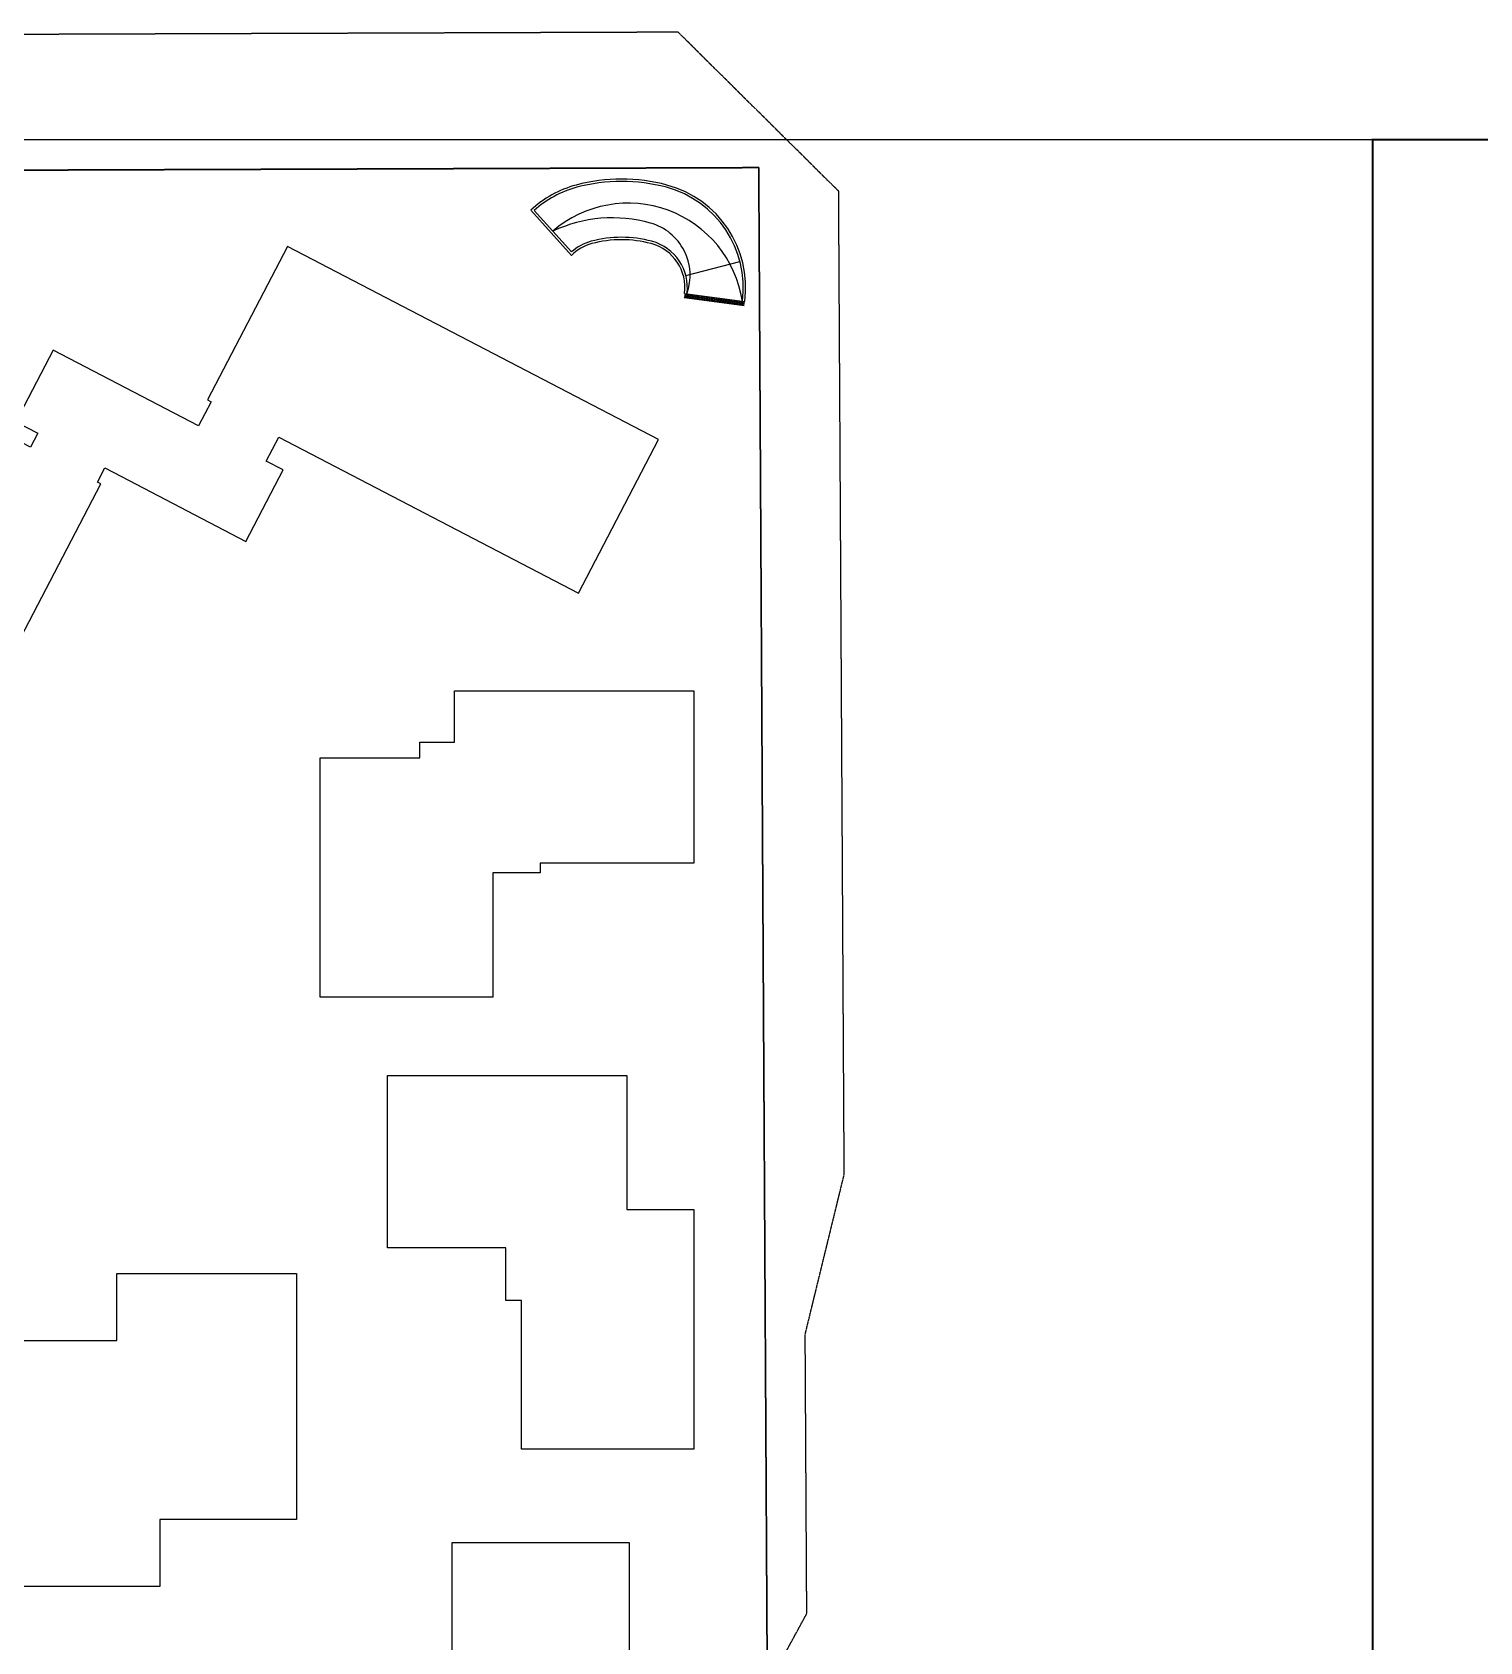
# Model space of a CAD drawing. Extents: x -1466470 to 922624, y -511729 to 590125.
# Drawn here: x -131851 to 49501, y 388476 to 590125 of the extents above; entities that cross this region are included whole.
import ezdxf

# ---------------------------------------------------------------- set-up
doc = ezdxf.new("R2010")
doc.units = 0
doc.header["$LTSCALE"] = 10
doc.header["$MEASUREMENT"] = 0
doc.linetypes.add('X-104 B2平面$0$楼座轮廓$0$ACAD_ISO04W100', pattern=[30, 24, -3, 0, -3])
doc.layers.add('X-104 B2平面$0$04-不打印_辅助线', color=165, linetype='Continuous', plot=False)
for name, color, linetype in [('X-104 B2平面$0$楼座轮廓$0$M-场地 车库入口', 41, 'Continuous'), ('X-104 B2平面$0$楼座轮廓$0$M-建筑 轮廓', 51, 'Continuous'), ('X-104 B2平面$0$楼座轮廓$0$M-用地 红线', 20, 'X-104 B2平面$0$楼座轮廓$0$ACAD_ISO04W100')]:
    doc.layers.add(name, color=color, linetype=linetype)

# ---------------------------------------------------------------- blocks, each defined once
blk = doc.blocks.new('X-104 B2平面$0$楼座轮廓$0$hatetwa')
h = blk.add_hatch()
h.set_pattern_fill('ANSI31', color=256, scale=100, angle=37.49968)
h.set_pattern_definition([(82.49968, (616202.34, -488767.45), (-157.391756, 20.72191), [])])
h.paths.add_polyline_path([(24188, -9082), (24255, -8591), (16727, -7599), (16662, -8095)])
for p, q in [((-2544, 2826), (2544, -2826)), ((-2123, 2806), (2561, -2396)), ((16885, -5353), (23662, -3600)), ((16727, -7599), (24262, -8591)), ((16662, -8095), (24197, -9087))]:
    blk.add_line(p, q)
for centre, radius, start, end in [((8826, -15252), 21993, 75, 105), ((8826, -15252), 21693, 75, 105), ((6576, -6855), 13300, 105, 133.29249), ((6576, -6855), 13000, 105, 132), ((11076, -6855), 13000, 352.49968, 75), ((11076, -6855), 13300, 352.49968, 75), ((9666, -10751), 14467, 8.74399, 130.77043), ((7701, -15676), 17555, 74.25292, 115.22765), ((10598, -5343), 6824, 340.34834, 74.11477), ((6576, -6855), 5700, 105, 135.01696), ((6576, -6855), 6000, 105, 132), ((8826, -15252), 14693, 75, 105), ((8826, -15252), 14393, 75, 105), ((11076, -6855), 5700, 352.49968, 75), ((11076, -6855), 6000, 352.49968, 75)]:
    blk.add_arc(centre, radius, start, end)
blk = doc.blocks.new('X-104 B2平面$0$楼座轮廓')
at = {"layer": 'X-104 B2平面$0$楼座轮廓$0$M-建筑 轮廓'}
blk.add_lwpolyline([(517025983, 290349024), (517028732, 290347592), (517027809, 290345818), (516990155, 290365420), (516980135, 290346172), (517026614, 290321976), (517036634, 290341224), (517036191, 290341455), (517037114, 290343229), (517039199, 290342144), (517054810, 290334017), (517059474, 290342975), (517057345, 290344084), (517058915, 290347099), (517096480, 290327544), (517106500, 290346792), (517060021, 290370988), (517050001, 290351740), (517050444, 290351509), (517048874, 290348493), (517030646, 290357983)], close=True, dxfattribs=at)
for points in [[(517085722, 290292511), (517085722, 290276911), (517085597, 290276911), (517064122, 290276911), (517064122, 290306911), (517076572, 290306911), (517076572, 290308861), (517080922, 290308861), (517080922, 290315311), (517110922, 290315311), (517110922, 290293711), (517091672, 290293711), (517091672, 290292511), (517085722, 290292511)], [(517102522, 290250311), (517110922, 290250311), (517110922, 290220311), (517089322, 290220311), (517089322, 290238911), (517087372, 290238911), (517087372, 290245511), (517072522, 290245511), (517072522, 290267111), (517102522, 290267111), (517102522, 290250311)], [(517038622, 290233911), (517038622, 290233911), (517038622, 290233911), (517038622, 290242311), (517061122, 290242311), (517061122, 290211511), (517044022, 290211511), (517044022, 290203111), (517021722, 290203111), (517021722, 290233911), (517038622, 290233911)], [(517080622, 290191811), (517080622, 290208611), (517102822, 290208611), (517102822, 290178011), (517091722, 290178011), (517091722, 290176411), (517086022, 290176411)]]:
    blk.add_lwpolyline(points, dxfattribs=at)
at = {"layer": 'X-104 B2平面$0$楼座轮廓$0$M-用地 红线', "ltscale": 0.05}
for points in [[(517120118, 290190626), (517125067, 290199704), (517124870, 290234703), (517129758, 290254731), (517129064, 290377886), (517108952, 290397817), (516934373, 290397213, 0.0374861), (516891830, 290393870, 0.0374849), (516850264, 290384214), (516833059, 290372857), (516819249, 290367005), (516805773, 290360422), (516801840, 290344586, -0.0648942), (516865816, 290371034, -0.0648429), (516934431, 290380213), (517119048, 290380852), (517120118, 290190626)], [(517113257, 290178042), (517120118, 290190626), (517119048, 290380852), (516934431, 290380213, 0.0648429), (516865816, 290371034, 0.0648942), (516801840, 290344586), (516799129, 290333670), (516922624, 290139669), (516937582, 290125483), (516956377, 290095957), (516977085, 290091358), (517113257, 290178042)]]:
    blk.add_lwpolyline(points, format="xyb", close=True, dxfattribs=at)
at = {"layer": 'X-104 B2平面$0$楼座轮廓$0$M-场地 车库入口', "ltscale": 200}
blk.add_blockref('X-104 B2平面$0$楼座轮廓$0$hatetwa', (517093033, 290372680), dxfattribs=at)
blk = doc.blocks.new('X-104 B2平面')
at = {"layer": 'X-104 B2平面$0$04-不打印_辅助线', "const_width": 250}
blk.add_lwpolyline([(226120, 288330), (642270, 288330), (642270, 582680), (226120, 582680)], close=True, dxfattribs=at)
at = {"layer": 'X-104 B2平面$0$04-不打印_辅助线'}
blk.add_lwpolyline([(-190030, 288330), (226120, 288330), (226120, 582680), (-190030, 582680)], close=True, dxfattribs=at)
blk.add_blockref('X-104 B2平面$0$楼座轮廓', (-516969849, -289801672), dxfattribs=at)

msp = doc.modelspace()

# ---------------------------------------------------------------- block references
msp.add_blockref('X-104 B2平面', (-190030.1, -6020))

doc.saveas('drawing.dxf')
